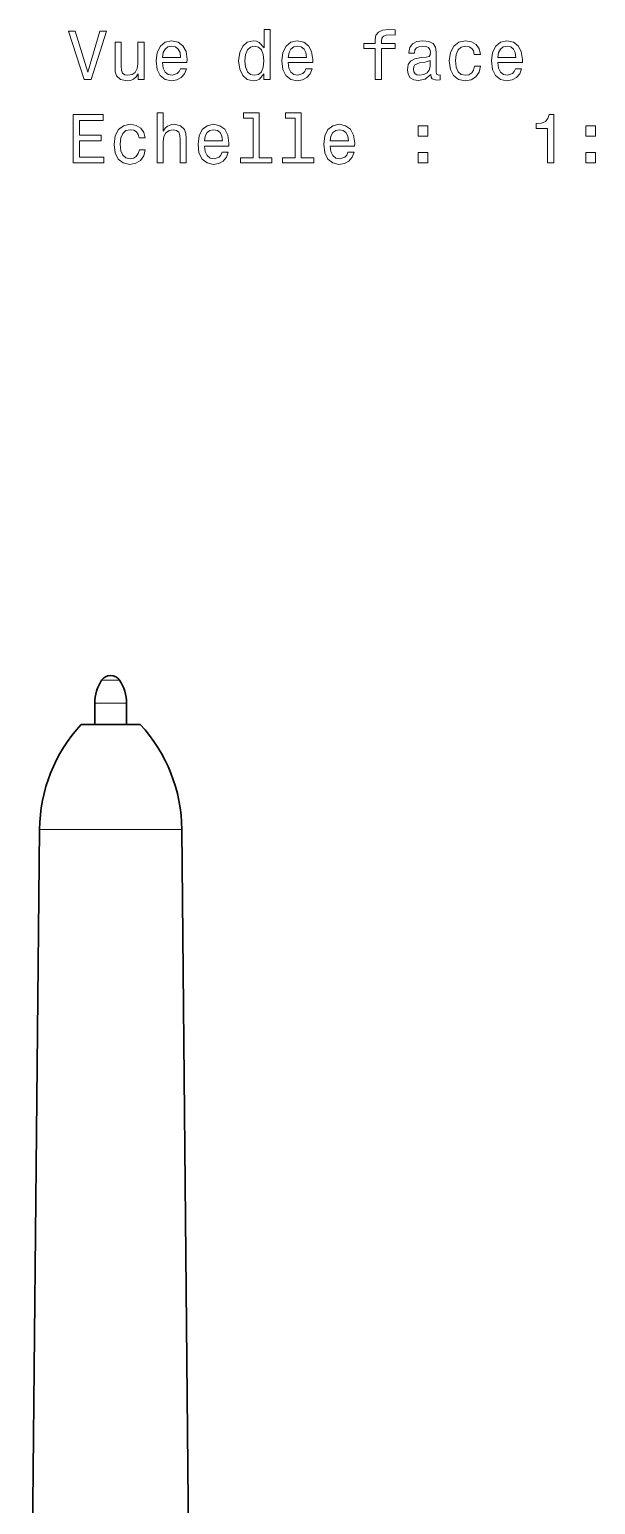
# Model space of a CAD drawing. Extents: x 377 to 822, y 181 to 641.
# Drawn here: x 591.8 to 632.8, y 287.7 to 394.5 of the extents above; entities that cross this region are included whole.
import ezdxf

# ---------------------------------------------------------------- set-up
doc = ezdxf.new("R2010")
doc.units = 0

msp = doc.modelspace()

# ---------------------------------------------------------------- linework, layer by layer
at = {"color": 7, "lineweight": 13, "ltscale": 0.008459}
msp.add_line((597.03, 347.34), (597.37, 347.34), dxfattribs=at)
at = {"color": 7, "lineweight": 13, "ltscale": 0.024042}
msp.add_line((597.37, 347.34), (598.33, 347.34), dxfattribs=at)
at = {"color": 7, "lineweight": 13, "ltscale": 0.014967}
msp.add_line((596.53, 345.69), (597.13, 345.69), dxfattribs=at)
at = {"color": 7, "lineweight": 35, "ltscale": 0.03875}
for p, q in [((596.53, 345.69), (596.53, 344.14)), ((598.83, 345.69), (598.83, 344.14))]:
    msp.add_line(p, q, dxfattribs=at)
at = {"color": 7, "lineweight": 13, "ltscale": 0.042534}
msp.add_line((597.13, 345.69), (598.83, 345.69), dxfattribs=at)
at = {"color": 7, "lineweight": 35, "ltscale": 0.053375}
for p, q in [((597.68, 344.14), (595.55, 344.14)), ((599.82, 344.14), (597.68, 344.14))]:
    msp.add_line(p, q, dxfattribs=at)
at = {"color": 7, "lineweight": 35}
for p, q in [((592.53, 336.54), (591.8, 261.59)), ((602.83, 336.54), (603.56, 261.59))]:
    msp.add_line(p, q, dxfattribs=at)
at = {"color": 7, "lineweight": 13, "ltscale": 0.128751}
for p, q in [((597.68, 336.54), (592.53, 336.54)), ((602.83, 336.54), (597.68, 336.54))]:
    msp.add_line(p, q, dxfattribs=at)
at = {"color": 7, "lineweight": 13}
for points in [[(596.9, 394.35), (596.02, 391.37), (595.12, 394.35), (594.64, 394.35), (595.77, 390.84), (596.27, 390.84), (597.38, 394.35)], [(608.78, 391.26), (608.78, 390.84), (609.23, 390.84), (609.23, 394.46), (608.79, 394.46), (608.79, 393.14), (608.45, 393.52), (608.24, 393.61), (608.01, 393.65), (607.58, 393.55), (607.25, 393.26), (607.03, 392.81), (606.95, 392.2), (607.03, 391.59), (607.25, 391.13), (607.58, 390.84), (608.01, 390.75), (608.24, 390.78), (608.46, 390.87)], [(616.84, 393.08), (616.84, 390.84), (617.29, 390.84), (617.29, 393.08), (618.3, 393.08), (618.3, 393.46), (617.29, 393.46), (617.29, 393.63), (617.32, 393.83), (617.44, 393.97), (617.63, 394.05), (617.92, 394.08), (618.3, 394.06), (618.3, 394.44), (617.82, 394.46), (617.38, 394.42), (617.08, 394.28), (616.9, 394.05), (616.84, 393.71), (616.84, 393.46), (616.03, 393.46), (616.03, 393.08)], [(600.1, 393.55), (599.66, 393.55), (599.66, 391.99), (599.6, 391.63), (599.46, 391.36), (599.23, 391.2), (598.93, 391.15), (598.7, 391.19), (598.55, 391.31), (598.46, 391.52), (598.44, 391.81), (598.44, 393.55), (598, 393.55), (598, 391.77), (598.01, 391.41), (598.11, 391.12), (598.4, 390.84), (598.87, 390.75), (599.12, 390.78), (599.34, 390.87), (599.52, 391.03), (599.68, 391.26), (599.68, 390.84), (600.1, 390.84)], [(601.44, 392.07), (603.21, 392.07), (603.22, 392.28), (603.14, 392.86), (602.91, 393.29), (602.56, 393.55), (602.09, 393.65), (601.63, 393.55), (601.28, 393.26), (601.05, 392.81), (600.97, 392.2), (601.05, 391.58), (601.27, 391.13), (601.62, 390.84), (602.08, 390.75), (602.47, 390.81), (602.79, 390.98), (603.03, 391.26), (603.17, 391.62), (602.73, 391.62), (602.64, 391.42), (602.5, 391.27), (602.13, 391.15), (601.84, 391.2), (601.63, 391.38), (601.49, 391.67), (601.44, 392.05)], [(601.44, 392.44), (601.49, 392.79), (601.63, 393.05), (601.83, 393.2), (602.11, 393.26), (602.37, 393.2), (602.58, 393.05), (602.71, 392.79), (602.75, 392.44)], [(608.08, 393.25), (608.38, 393.18), (608.6, 392.98), (608.73, 392.65), (608.78, 392.2), (608.73, 391.74), (608.6, 391.41), (608.38, 391.21), (608.08, 391.15), (607.81, 391.21), (607.59, 391.41), (607.45, 391.75), (607.41, 392.2), (607.45, 392.65), (607.59, 392.98), (607.81, 393.18)], [(610.54, 392.07), (612.32, 392.07), (612.32, 392.28), (612.24, 392.86), (612.02, 393.29), (611.67, 393.55), (611.2, 393.65), (610.74, 393.55), (610.39, 393.26), (610.16, 392.81), (610.08, 392.2), (610.16, 391.58), (610.38, 391.13), (610.73, 390.84), (611.18, 390.75), (611.58, 390.81), (611.9, 390.98), (612.14, 391.26), (612.27, 391.62), (611.83, 391.62), (611.74, 391.42), (611.61, 391.27), (611.24, 391.15), (610.95, 391.2), (610.74, 391.38), (610.59, 391.67), (610.54, 392.05)], [(610.54, 392.44), (610.6, 392.79), (610.74, 393.05), (610.94, 393.2), (611.21, 393.26), (611.48, 393.2), (611.69, 393.05), (611.81, 392.79), (611.86, 392.44)], [(620.87, 391.2), (620.87, 391.18), (620.9, 391.01), (620.97, 390.89), (621.29, 390.79), (621.54, 390.83), (621.54, 391.18), (621.43, 391.16), (621.29, 391.23), (621.27, 391.43), (621.27, 392.83), (621.21, 393.19), (621.03, 393.44), (620.72, 393.59), (620.29, 393.65), (619.86, 393.59), (619.55, 393.42), (619.35, 393.15), (619.29, 392.8), (619.29, 392.76), (619.69, 392.76), (619.72, 392.98), (619.83, 393.13), (620.01, 393.22), (620.27, 393.25), (620.52, 393.23), (620.7, 393.15), (620.8, 393.02), (620.84, 392.84), (620.82, 392.63), (620.74, 392.52), (620.53, 392.47), (620.16, 392.43), (619.72, 392.34), (619.41, 392.18), (619.23, 391.93), (619.18, 391.55), (619.23, 391.22), (619.38, 390.97), (619.64, 390.82), (619.98, 390.76), (620.45, 390.87)], [(624.02, 392.65), (624.46, 392.65), (624.37, 393.06), (624.16, 393.38), (623.82, 393.57), (623.38, 393.65), (622.89, 393.55), (622.53, 393.26), (622.29, 392.81), (622.21, 392.19), (622.29, 391.58), (622.52, 391.13), (622.87, 390.84), (623.36, 390.75), (623.8, 390.82), (624.14, 391.04), (624.37, 391.37), (624.47, 391.81), (624.04, 391.81), (623.97, 391.53), (623.83, 391.32), (623.63, 391.19), (623.38, 391.15), (623.07, 391.21), (622.85, 391.41), (622.71, 391.74), (622.67, 392.21), (622.71, 392.66), (622.85, 392.99), (623.08, 393.19), (623.38, 393.26), (623.64, 393.21), (623.84, 393.1), (623.97, 392.91)], [(625.72, 392.07), (627.5, 392.07), (627.5, 392.28), (627.42, 392.86), (627.2, 393.29), (626.85, 393.55), (626.38, 393.65), (625.92, 393.55), (625.57, 393.26), (625.34, 392.81), (625.26, 392.2), (625.34, 391.58), (625.56, 391.13), (625.91, 390.84), (626.36, 390.75), (626.76, 390.81), (627.08, 390.98), (627.32, 391.26), (627.45, 391.62), (627.01, 391.62), (626.92, 391.42), (626.79, 391.27), (626.42, 391.15), (626.13, 391.2), (625.92, 391.38), (625.77, 391.67), (625.72, 392.05)], [(625.72, 392.44), (625.78, 392.79), (625.92, 393.05), (626.12, 393.2), (626.39, 393.26), (626.66, 393.2), (626.87, 393.05), (626.99, 392.79), (627.04, 392.44)], [(620.82, 391.79), (620.76, 391.53), (620.6, 391.33), (620.36, 391.2), (620.06, 391.15), (619.87, 391.18), (619.73, 391.26), (619.65, 391.4), (619.62, 391.59), (619.64, 391.77), (619.72, 391.9), (620.05, 392.04), (620.45, 392.1), (620.82, 392.22)], [(594.96, 384.8), (597.18, 384.8), (597.18, 385.22), (595.42, 385.22), (595.42, 386.41), (596.99, 386.41), (596.99, 386.82), (595.42, 386.82), (595.42, 387.87), (597.14, 387.87), (597.14, 388.3), (594.96, 388.3)], [(601.05, 384.8), (601.49, 384.8), (601.49, 386.36), (601.54, 386.72), (601.68, 386.98), (601.91, 387.14), (602.21, 387.2), (602.45, 387.15), (602.61, 387.02), (602.68, 386.79), (602.71, 386.49), (602.71, 384.8), (603.15, 384.8), (603.15, 386.58), (603.13, 386.93), (603.04, 387.23), (602.74, 387.5), (602.28, 387.6), (602.03, 387.57), (601.81, 387.47), (601.63, 387.32), (601.49, 387.11), (601.49, 388.42), (601.05, 388.42)], [(608, 388.04), (608, 385.17), (607.09, 385.17), (607.09, 384.8), (609.35, 384.8), (609.35, 385.17), (608.45, 385.17), (608.45, 388.42), (607.31, 388.42), (607.31, 388.04)], [(611.04, 388.04), (611.04, 385.17), (610.13, 385.17), (610.13, 384.8), (612.39, 384.8), (612.39, 385.17), (611.48, 385.17), (611.48, 388.42), (610.34, 388.42), (610.34, 388.04)], [(629.32, 384.8), (629.78, 384.8), (629.78, 388.32), (629.44, 388.32), (629.35, 388.01), (629.17, 387.81), (628.89, 387.69), (628.51, 387.65), (628.51, 387.29), (629.32, 387.29)], [(599.74, 386.61), (600.17, 386.61), (600.08, 387.01), (599.87, 387.33), (599.53, 387.52), (599.09, 387.6), (598.61, 387.5), (598.24, 387.22), (598.01, 386.76), (597.93, 386.14), (598, 385.53), (598.23, 385.08), (598.59, 384.8), (599.08, 384.7), (599.51, 384.78), (599.85, 384.99), (600.08, 385.32), (600.18, 385.76), (599.76, 385.76), (599.68, 385.48), (599.54, 385.27), (599.34, 385.14), (599.09, 385.1), (598.78, 385.16), (598.56, 385.37), (598.42, 385.69), (598.38, 386.16), (598.42, 386.61), (598.57, 386.94), (598.79, 387.14), (599.09, 387.21), (599.35, 387.17), (599.55, 387.05), (599.68, 386.86)], [(604.47, 386.02), (606.25, 386.02), (606.25, 386.23), (606.17, 386.81), (605.95, 387.24), (605.6, 387.5), (605.13, 387.6), (604.67, 387.5), (604.32, 387.22), (604.09, 386.76), (604.01, 386.15), (604.08, 385.53), (604.31, 385.08), (604.66, 384.8), (605.11, 384.7), (605.51, 384.77), (605.83, 384.94), (606.07, 385.21), (606.2, 385.57), (605.76, 385.57), (605.67, 385.37), (605.54, 385.22), (605.17, 385.1), (604.88, 385.15), (604.66, 385.33), (604.52, 385.62), (604.47, 386.01)], [(604.47, 386.4), (604.53, 386.74), (604.66, 387), (604.87, 387.16), (605.14, 387.21), (605.41, 387.16), (605.62, 387), (605.74, 386.74), (605.79, 386.4)], [(613.58, 386.02), (615.35, 386.02), (615.36, 386.23), (615.28, 386.81), (615.06, 387.24), (614.7, 387.5), (614.24, 387.6), (613.78, 387.5), (613.42, 387.22), (613.2, 386.76), (613.12, 386.15), (613.19, 385.53), (613.42, 385.08), (613.77, 384.8), (614.22, 384.7), (614.61, 384.77), (614.94, 384.94), (615.17, 385.21), (615.31, 385.57), (614.87, 385.57), (614.78, 385.37), (614.65, 385.22), (614.28, 385.1), (613.99, 385.15), (613.77, 385.33), (613.63, 385.62), (613.58, 386.01)], [(613.58, 386.4), (613.64, 386.74), (613.77, 387), (613.98, 387.16), (614.25, 387.21), (614.52, 387.16), (614.72, 387), (614.85, 386.74), (614.9, 386.4)], [(619.96, 386.75), (620.66, 386.75), (620.66, 387.5), (619.96, 387.5)], [(632.1, 386.75), (632.8, 386.75), (632.8, 387.5), (632.1, 387.5)], [(619.96, 384.8), (620.66, 384.8), (620.66, 385.55), (619.96, 385.55)], [(632.1, 384.8), (632.8, 384.8), (632.8, 385.55), (632.1, 385.55)]]:
    msp.add_lwpolyline(points, close=True, dxfattribs=at)
at = {"color": 7, "lineweight": 35}
for centre, radius, start, end in [((599.51, 345.69), 2.98, 146.3225, 180), ((597.68, 346.91), 0.781, 90, 146.3225), ((597.68, 346.91), 0.781, 33.6775, 90), ((595.85, 345.69), 2.98, 360, 33.6775), ((603.9, 336.43), 11.37, 137.2805, 179.442), ((591.47, 336.43), 11.37, 0.558, 42.7195)]:
    msp.add_arc(centre, radius, start, end, dxfattribs=at)

doc.saveas('drawing.dxf')
